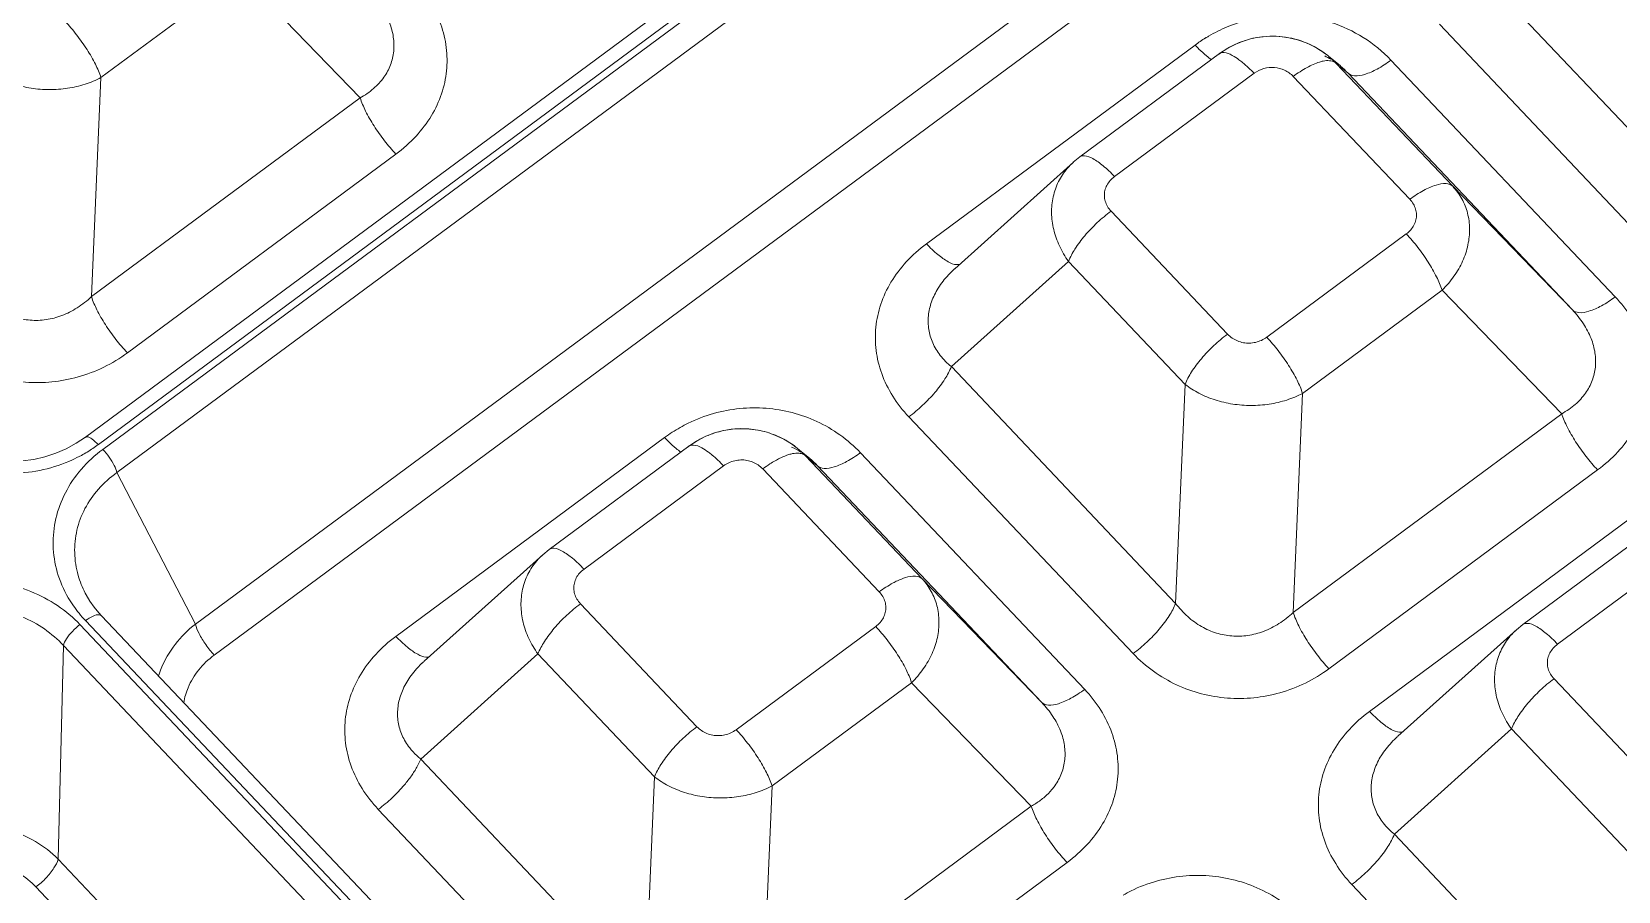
# Model space of a CAD drawing. Header units: millimetres. Extents: x 5536 to 6151, y 463 to 893.
# Drawn here: x 6061.2 to 6088.17, y 831.19 to 845.8 of the extents above; entities that cross this region are included whole.
import ezdxf

# ---------------------------------------------------------------- set-up
doc = ezdxf.new("R2010")
doc.units = ezdxf.units.MM
doc.header["$LTSCALE"] = 0.2
doc.layers.get('0').update_dxf_attribs({"lineweight": 18})

msp = doc.modelspace()

# ---------------------------------------------------------------- linework, layer by layer
for p, q in [((6093.416, 861.782), (6062.329, 838.78)), ((6062.406, 838.698), (6093.493, 861.7)), ((6062.108, 838.906), (6092.774, 861.596)), ((6093.287, 860.976), (6062.644, 838.303)), ((6063.982, 835.729), (6093.176, 857.33)), ((6064.299, 835.202), (6093.297, 856.658)), ((6064.745, 846.775), (6062.373, 845.02)), ((6066.779, 844.674), (6064.745, 846.775)), ((6085.849, 846.778), (6089.662, 842.754)), ((6085.127, 845.925), (6088.939, 841.9)), ((6080.973, 845.572), (6076.407, 842.194)), ((6081.387, 845.427), (6079.014, 843.672)), ((6083.228, 845.393), (6083.13, 845.467)), ((6083.229, 845.393), (6083.24, 845.384)), ((6083.24, 845.384), (6083.442, 845.218)), ((6085.352, 843.171), (6083.371, 845.261)), ((6088.115, 841.291), (6084.303, 845.316)), ((6062.373, 845.02), (6062.212, 841.295)), ((6081.976, 845.092), (6079.604, 843.337)), ((6084.623, 842.95), (6082.642, 845.04)), ((6083.438, 845.206), (6083.573, 845.095)), ((6087.386, 841.07), (6083.573, 845.095)), ((6066.779, 844.674), (6062.212, 841.295)), ((6067.388, 843.718), (6062.822, 840.34)), ((6079.014, 843.672), (6078.903, 843.581)), ((6078.904, 843.582), (6076.888, 841.77)), ((6085.352, 843.171), (6087.386, 841.07)), ((6079.544, 842.748), (6081.525, 840.657)), ((6082.191, 840.606), (6084.563, 842.361)), ((6078.822, 841.895), (6076.83, 840.105)), ((6078.822, 841.895), (6080.802, 839.804)), ((6085.172, 841.405), (6082.8, 839.65)), ((6085.172, 841.405), (6087.206, 839.305)), ((6076.83, 840.105), (6080.642, 836.08)), ((6080.802, 839.804), (6080.642, 836.08)), ((6082.8, 839.65), (6082.64, 835.926)), ((6082.64, 835.926), (6087.206, 839.305)), ((6076.107, 839.252), (6079.92, 835.227)), ((6071.954, 838.899), (6067.387, 835.52)), ((6074.209, 838.72), (6074.11, 838.793)), ((6072.367, 838.753), (6069.995, 836.998)), ((6074.221, 838.71), (6074.209, 838.72)), ((6074.221, 838.71), (6074.422, 838.544)), ((6076.332, 836.497), (6074.352, 838.588)), ((6074.426, 838.541), (6074.407, 838.556)), ((6074.419, 838.532), (6074.554, 838.421)), ((6079.096, 834.617), (6075.283, 838.642)), ((6063.982, 835.729), (6062.644, 838.303)), ((6072.957, 838.418), (6070.585, 836.663)), ((6075.603, 836.276), (6073.623, 838.367)), ((6078.367, 834.396), (6074.554, 838.421)), ((6087.816, 838.349), (6083.249, 834.97)), ((6083.937, 834.244), (6088.504, 837.623)), ((6088.917, 837.477), (6086.545, 835.722)), ((6069.885, 836.908), (6067.869, 835.097)), ((6069.995, 836.998), (6069.884, 836.908)), ((6089.507, 837.142), (6087.135, 835.387)), ((6076.332, 836.497), (6078.367, 834.396)), ((6062.107, 836.256), (6062.107, 836.255)), ((6062.259, 836.017), (6062.186, 836.12)), ((6070.525, 836.075), (6072.505, 833.984)), ((6062.384, 835.869), (6087.98, 808.848)), ((6062.017, 835.719), (6087.972, 808.318)), ((6088.065, 808.387), (6062.11, 835.787)), ((6073.171, 833.933), (6075.543, 835.688)), ((6086.435, 835.632), (6084.419, 833.821)), ((6086.545, 835.722), (6086.434, 835.631)), ((6061.735, 835.364), (6061.644, 831.733)), ((6087.319, 808.355), (6061.735, 835.364)), ((6069.802, 835.222), (6067.81, 833.431)), ((6069.802, 835.222), (6071.783, 833.131)), ((6073.781, 832.977), (6076.153, 834.732)), ((6076.153, 834.732), (6078.187, 832.631)), ((6087.075, 834.798), (6089.055, 832.708)), ((6086.352, 833.945), (6084.36, 832.155)), ((6086.352, 833.945), (6088.333, 831.855)), ((6067.81, 833.431), (6071.623, 829.406)), ((6071.783, 833.131), (6071.623, 829.406)), ((6073.781, 832.977), (6073.62, 829.252)), ((6067.088, 832.578), (6070.9, 828.553)), ((6073.62, 829.252), (6078.187, 832.631)), ((6084.36, 832.155), (6088.173, 828.13)), ((6085.31, 806.749), (6061.644, 831.733)), ((6074.23, 828.296), (6078.796, 831.675)), ((6084.796, 806.421), (6061.268, 831.259)), ((6087.45, 827.277), (6083.638, 831.302))]:
    msp.add_line(p, q)
for points in [[(6083.13, 845.467), (6082.999, 845.546), (6082.861, 845.611), (6082.716, 845.662), (6082.567, 845.698), (6082.415, 845.719), (6082.261, 845.724), (6082.108, 845.714), (6081.956, 845.688), (6081.807, 845.646), (6081.664, 845.59), (6081.527, 845.519), (6081.387, 845.427)], [(6062.108, 838.906), (6061.953, 838.802), (6061.783, 838.709), (6061.605, 838.633), (6061.421, 838.572), (6061.231, 838.528), (6061.037, 838.501), (6060.842, 838.49), (6060.647, 838.497), (6060.453, 838.521), (6060.264, 838.562), (6060.079, 838.619), (6059.902, 838.692), (6059.733, 838.78), (6059.575, 838.883), (6059.428, 839.001), (6059.309, 839.116)], [(6074.11, 838.793), (6073.98, 838.872), (6073.842, 838.937), (6073.697, 838.989), (6073.548, 839.025), (6073.396, 839.045), (6073.242, 839.051), (6073.088, 839.04), (6072.936, 839.014), (6072.788, 838.973), (6072.644, 838.916), (6072.507, 838.846), (6072.367, 838.754)], [(6062.186, 836.12), (6062.123, 836.226), (6062.107, 836.256)], [(6062.384, 835.869), (6062.339, 835.919), (6062.259, 836.017)]]:
    msp.add_lwpolyline(points)
for centre, radius, start, end in [((6082.506, 843.501), 2.577, 121.7253, 126.4872), ((6082.941, 847.433), 2.708, 223.3973, 225.3913), ((6082.515, 843.486), 2.594, 120.4535, 121.7301), ((6082.296, 844.197), 1.528, 116.0704, 121.5894), ((6082.288, 844.21), 1.513, 121.5836, 127.1681), ((6082.528, 844.099), 1.444, 58.4984, 63.2923), ((6082.294, 844.236), 1.487, 49.2315, 50.51), ((6082.304, 844.247), 1.472, 43.5483, 49.2403), ((6082.551, 844.128), 1.407, 43.3806, 50.5228), ((6078.067, 840.455), 1.767, 131.9593, 133.5252), ((6073.494, 836.815), 2.591, 119.5214, 122.98), ((6060.911, 840.697), 2.384, 303.8105, 306.4913), ((6073.488, 836.825), 2.579, 122.9786, 126.4908), ((6073.922, 840.76), 2.708, 223.3973, 225.3913), ((6073.278, 837.567), 1.482, 51.07, 55.6319), ((6060.88, 840.744), 2.441, 298.3866, 303.8015), ((6073.505, 837.418), 1.453, 58.0692, 65.1893), ((6073.28, 837.569), 1.479, 43.5469, 50.493), ((6073.529, 837.453), 1.41, 43.3748, 50.5115), ((6074.773, 836.849), 1.904, 121.8584, 122.6523), ((6063.685, 837.279), 2.169, 219.0743, 223.451), ((6069.048, 833.781), 1.767, 131.9593, 133.5252), ((6068.625, 834.429), 1.288, 226.6717, 230.7683)]:
    msp.add_arc(centre, radius, start, end)
for points, knots in [([(6109.068, 844.267), (6108.829, 846.207), (6108.059, 850.075), (6106.067, 855.671), (6103.267, 860.987), (6099.71, 865.931), (6095.456, 870.421), (6090.578, 874.38), (6085.16, 877.742), (6079.295, 880.452), (6073.081, 882.464), (6066.623, 883.745), (6060.03, 884.273), (6053.413, 884.041), (6046.884, 883.051), (6040.576, 881.327), (6036.555, 879.701), (6034.622, 878.781)], [0, 0, 0, 0, 13230.204852, 26567.015926, 40060.894135, 53748.911676, 67655.494299, 81787.839476, 96139.152647, 110687.655986, 125399.909521, 140232.502062, 155135.13284, 170053.443041, 184932.457001, 199718.743307, 214202.945581, 214202.945581, 214202.945581, 214202.945581]), ([(6034.681, 878.65), (6036.698, 879.612), (6040.874, 881.292), (6047.413, 883.031), (6054.147, 883.979), (6060.956, 884.12), (6067.72, 883.453), (6074.32, 881.992), (6080.64, 879.759), (6086.565, 876.795), (6091.986, 873.153), (6096.804, 868.897), (6100.931, 864.104), (6104.292, 858.858), (6106.824, 853.256), (6108.219, 848.317), (6108.707, 845.283), (6108.833, 844.238)], [0, 0, 0, 0, 15110.555752, 30347.202588, 45657.869321, 60991.477822, 76294.12151, 91514.383011, 106601.911991, 121510.416948, 136198.767475, 150646.727027, 164854.590661, 178840.509155, 192635.329591, 206286.00108, 213403.311185, 213403.311185, 213403.311185, 213403.311185]), ([(6108.461, 842.489), (6108.342, 844.043), (6107.855, 847.604), (6106.331, 853.053), (6103.792, 858.677), (6100.426, 863.91), (6096.334, 868.638), (6091.645, 872.769), (6086.527, 876.223), (6081.232, 878.933), (6076.044, 880.905), (6071.137, 882.24), (6066.512, 883.073), (6062.027, 883.512), (6057.461, 883.598), (6052.543, 883.288), (6047.054, 882.434), (6041.082, 880.842), (6037.046, 879.23), (6035.036, 878.276)], [0, 0, 0, 0, 11856.998918, 27267.129325, 42867.515249, 58617.938635, 74437.982248, 90270.972605, 106022.512779, 121280.832587, 135418.686165, 148164.692301, 159908.513379, 171122.29924, 182410.171615, 194609.261732, 208564.175585, 224598.605154, 241523.176017, 241523.176017, 241523.176017, 241523.176017]), ([(6108.225, 835.526), (6108.412, 837.362), (6108.528, 841.226), (6107.83, 847.077), (6106.189, 852.945), (6103.658, 858.552), (6100.301, 863.77), (6096.223, 868.483), (6091.547, 872.602), (6086.445, 876.045), (6081.166, 878.748), (6075.993, 880.714), (6071.101, 882.044), (6066.49, 882.875), (6062.018, 883.313), (6057.467, 883.399), (6052.563, 883.09), (6047.091, 882.238), (6041.137, 880.651), (6037.112, 879.044), (6035.107, 878.092)], [0, 0, 0, 0, 13859.603902, 28910.102045, 44075.168964, 59427.452608, 74927.339082, 90495.704952, 106076.828688, 121577.828049, 136593.485856, 150506.594999, 163050.09114, 174607.326792, 185642.871548, 196751.141932, 208755.832404, 222488.040392, 238266.522015, 254927.820591, 254927.820591, 254927.820591, 254927.820591]), ([(6067.688, 846.66), (6067.791, 846.552), (6067.972, 846.321), (6068.161, 845.935), (6068.258, 845.535), (6068.263, 845.132), (6068.176, 844.736), (6068, 844.358), (6067.736, 844.009), (6067.511, 843.809), (6067.388, 843.718)], [0, 0, 0, 0, 15674.24695, 30520.22379, 44646.724846, 58473.6335, 72378.4212, 86724.931954, 101909.697387, 117932.441143, 117932.441143, 117932.441143, 117932.441143]), ([(6066.959, 846.439), (6067.028, 846.366), (6067.151, 846.214), (6067.283, 845.965), (6067.353, 845.714), (6067.36, 845.468), (6067.305, 845.232), (6067.187, 845.013), (6067.009, 844.821), (6066.86, 844.719), (6066.779, 844.674)], [0, 0, 0, 0, 17103.740501, 32807.937879, 47200.653745, 60778.728543, 74072.667448, 87669.109189, 102205.243663, 117918.337985, 117918.337985, 117918.337985, 117918.337985]), ([(6081.2, 845.722), (6081.303, 845.783), (6081.592, 845.927), (6082.099, 846.07), (6082.705, 846.095), (6083.297, 845.978), (6083.847, 845.721), (6084.163, 845.463), (6084.303, 845.316)], [0, 0, 0, 0, 9626.394648, 26037.057093, 42130.195179, 58132.512042, 74303.898856, 90686.395113, 90686.395113, 90686.395113, 90686.395113]), ([(6061.763, 845.976), (6061.832, 845.903), (6061.964, 845.748), (6062.137, 845.504), (6062.277, 845.261), (6062.348, 845.097), (6062.373, 845.02)], [0, 0, 0, 0, 16595.315459, 33571.577434, 49459.832099, 62929.297306, 62929.297306, 62929.297306, 62929.297306]), ([(6081.624, 845.57), (6081.668, 845.591), (6081.847, 845.668), (6082.184, 845.741), (6082.625, 845.708), (6082.977, 845.572), (6083.165, 845.444), (6083.228, 845.393)], [0, 0, 0, 0, 6685.4365, 26591.359658, 46368.982067, 66221.529208, 77315.527429, 77315.527429, 77315.527429, 77315.527429]), ([(6081.039, 845.505), (6081.08, 845.464), (6081.149, 845.402), (6081.222, 845.346), (6081.25, 845.326)], [0, 0, 0, 0, 22371.157773, 35605.243902, 35605.243902, 35605.243902, 35605.243902]), ([(6081.719, 845.324), (6081.683, 845.35), (6081.604, 845.402), (6081.495, 845.453), (6081.423, 845.444), (6081.404, 845.436)], [0, 0, 0, 0, 19580.986436, 40929.700003, 49772.506983, 49772.506983, 49772.506983, 49772.506983]), ([(6081.976, 845.092), (6081.915, 845.157), (6081.832, 845.238), (6081.74, 845.308), (6081.719, 845.324)], [0, 0, 0, 0, 27563.302501, 35609.642646, 35609.642646, 35609.642646, 35609.642646]), ([(6082.642, 845.04), (6082.717, 845.096), (6082.859, 845.19), (6083.035, 845.269), (6083.13, 845.295), (6083.151, 845.3)], [0, 0, 0, 0, 24146.510688, 44204.512066, 49784.319454, 49784.319454, 49784.319454, 49784.319454]), ([(6083.151, 845.3), (6083.186, 845.307), (6083.251, 845.313), (6083.316, 845.298), (6083.341, 845.284)], [0, 0, 0, 0, 19961.463183, 35618.674366, 35618.674366, 35618.674366, 35618.674366]), ([(6084.303, 845.316), (6084.228, 845.26), (6084.085, 845.166), (6083.877, 845.073), (6083.704, 845.034), (6083.602, 845.066), (6083.573, 845.095)], [0, 0, 0, 0, 21911.258862, 40112.218844, 53645.033227, 63171.7884, 63171.7884, 63171.7884, 63171.7884]), ([(6062.373, 845.02), (6062.287, 844.974), (6062.102, 844.898), (6061.806, 844.83), (6061.496, 844.807), (6061.185, 844.831), (6060.887, 844.9), (6060.613, 845.012), (6060.449, 845.116), (6060.375, 845.174)], [0, 0, 0, 0, 14502.018045, 29612.948722, 45065.763213, 60563.253093, 75805.70809, 90519.604555, 104481.688071, 104481.688071, 104481.688071, 104481.688071]), ([(6082.642, 845.04), (6082.601, 845.084), (6082.5, 845.156), (6082.322, 845.202), (6082.138, 845.184), (6082.026, 845.129), (6081.976, 845.092)], [0, 0, 0, 0, 15787.807096, 31318.200708, 46996.716734, 63155.174944, 63155.174944, 63155.174944, 63155.174944]), ([(6067.388, 843.718), (6067.319, 843.791), (6067.188, 843.946), (6067.015, 844.19), (6066.875, 844.433), (6066.804, 844.597), (6066.779, 844.674)], [0, 0, 0, 0, 16611.651767, 33604.545364, 49508.303767, 62990.897871, 62990.897871, 62990.897871, 62990.897871]), ([(6079.604, 843.337), (6079.543, 843.402), (6079.426, 843.514), (6079.256, 843.636), (6079.118, 843.7), (6079.037, 843.687), (6079.015, 843.672)], [0, 0, 0, 0, 23814.397761, 42828.068134, 55994.998436, 63127.919218, 63127.919218, 63127.919218, 63127.919218]), ([(6078.904, 843.581), (6078.867, 843.548), (6078.769, 843.449), (6078.641, 843.255), (6078.55, 842.995), (6078.523, 842.717), (6078.56, 842.431), (6078.659, 842.151), (6078.762, 841.977), (6078.822, 841.895)], [0, 0, 0, 0, 8371.033639, 23648.73148, 38993.66762, 54648.509149, 70793.445348, 87520.018931, 104806.556572, 104806.556572, 104806.556572, 104806.556572]), ([(6079.604, 843.337), (6079.577, 843.316), (6079.527, 843.271), (6079.47, 843.19), (6079.436, 843.101), (6079.426, 843.007), (6079.442, 842.914), (6079.481, 842.825), (6079.521, 842.773), (6079.544, 842.748)], [0, 0, 0, 0, 15926.883785, 31096.668487, 45685.938927, 60006.313772, 74425.52683, 89287.95637, 104825.245483, 104825.245483, 104825.245483, 104825.245483]), ([(6084.623, 842.95), (6084.697, 843.005), (6084.84, 843.099), (6085.048, 843.193), (6085.221, 843.231), (6085.324, 843.199), (6085.352, 843.171)], [0, 0, 0, 0, 21918.180832, 40125.059889, 53662.383114, 63192.361219, 63192.361219, 63192.361219, 63192.361219]), ([(6085.172, 841.405), (6085.246, 841.478), (6085.379, 841.633), (6085.529, 841.893), (6085.62, 842.168), (6085.65, 842.446), (6085.615, 842.715), (6085.517, 842.964), (6085.412, 843.107), (6085.352, 843.171)], [0, 0, 0, 0, 16507.732113, 32484.918267, 47843.70413, 62602.373588, 76884.643026, 90906.684504, 104937.252265, 104937.252265, 104937.252265, 104937.252265]), ([(6084.563, 842.361), (6084.59, 842.382), (6084.64, 842.427), (6084.697, 842.508), (6084.731, 842.597), (6084.741, 842.691), (6084.725, 842.784), (6084.686, 842.873), (6084.646, 842.925), (6084.623, 842.95)], [0, 0, 0, 0, 15941.903202, 31125.99334, 45729.021787, 60062.901066, 74495.711763, 89372.156911, 104924.098033, 104924.098033, 104924.098033, 104924.098033]), ([(6079.544, 842.748), (6079.463, 842.688), (6079.306, 842.557), (6079.1, 842.341), (6078.934, 842.121), (6078.851, 841.969), (6078.822, 841.895)], [0, 0, 0, 0, 17035.431227, 34137.819415, 49905.54799, 63130.687861, 63130.687861, 63130.687861, 63130.687861]), ([(6084.563, 842.361), (6084.632, 842.288), (6084.763, 842.134), (6084.936, 841.889), (6085.076, 841.646), (6085.147, 841.483), (6085.172, 841.405)], [0, 0, 0, 0, 16665.465277, 33713.46257, 49668.869997, 63195.328332, 63195.328332, 63195.328332, 63195.328332]), ([(6076.407, 842.194), (6076.283, 842.102), (6076.059, 841.903), (6075.795, 841.554), (6075.618, 841.175), (6075.532, 840.779), (6075.537, 840.376), (6075.634, 839.976), (6075.823, 839.591), (6076.004, 839.36), (6076.107, 839.252)], [0, 0, 0, 0, 16088.465431, 31286.45877, 45652.588287, 59577.904665, 73429.377637, 87582.532597, 102463.958876, 118125.239555, 118125.239555, 118125.239555, 118125.239555]), ([(6076.407, 842.194), (6076.468, 842.129), (6076.585, 842.016), (6076.754, 841.895), (6076.886, 841.833), (6076.956, 841.841), (6076.974, 841.848)], [0, 0, 0, 0, 24629.729463, 44294.089421, 57911.534881, 63106.441243, 63106.441243, 63106.441243, 63106.441243]), ([(6076.85, 841.736), (6076.826, 841.713), (6076.736, 841.622), (6076.603, 841.453), (6076.486, 841.217), (6076.43, 840.975), (6076.435, 840.735), (6076.505, 840.502), (6076.637, 840.285), (6076.76, 840.161), (6076.83, 840.105)], [0, 0, 0, 0, 6296.589778, 24147.838026, 40474.880413, 55763.664565, 70549.371457, 85460.459953, 101219.657096, 118148.641599, 118148.641599, 118148.641599, 118148.641599]), ([(6007.873, 841.483), (6007.675, 839.536), (6007.567, 835.605), (6008.276, 829.741), (6009.844, 824.01), (6012.244, 818.514), (6015.433, 813.345), (6019.355, 808.591), (6023.942, 804.332), (6029.117, 800.641), (6034.79, 797.578), (6040.866, 795.194), (6047.241, 793.529), (6053.808, 792.611), (6060.456, 792.455), (6067.073, 793.064), (6073.547, 794.426), (6077.718, 795.83), (6079.744, 796.65)], [0, 0, 0, 0, 13127.557086, 26271.787669, 39492.570786, 52844.310567, 66372.574552, 80107.448163, 94066.135326, 108247.986067, 122639.85449, 137213.198705, 151930.239714, 166743.337818, 181600.264062, 196445.8692, 211225.538733, 225889.094371, 225889.094371, 225889.094371, 225889.094371]), ([(6062.212, 841.295), (6062.138, 841.225), (6061.979, 841.1), (6061.716, 840.966), (6061.444, 840.895), (6061.17, 840.885), (6060.902, 840.937), (6060.646, 841.049), (6060.41, 841.221), (6060.276, 841.368), (6060.215, 841.45)], [0, 0, 0, 0, 15932.965326, 31008.132972, 45294.025339, 59181.932956, 73030.889741, 87208.890474, 102128.736253, 117835.180558, 117835.180558, 117835.180558, 117835.180558]), ([(6062.822, 840.34), (6062.753, 840.412), (6062.621, 840.567), (6062.448, 840.812), (6062.308, 841.055), (6062.237, 841.218), (6062.212, 841.295)], [0, 0, 0, 0, 16602.43818, 33585.771832, 49480.471059, 62955.332425, 62955.332425, 62955.332425, 62955.332425]), ([(6088.115, 841.291), (6088.041, 841.236), (6087.898, 841.141), (6087.69, 841.048), (6087.517, 841.009), (6087.414, 841.041), (6087.386, 841.07)], [0, 0, 0, 0, 21931.604932, 40149.635055, 53695.249427, 63231.064252, 63231.064252, 63231.064252, 63231.064252]), ([(6087.816, 838.349), (6087.939, 838.44), (6088.164, 838.639), (6088.428, 838.989), (6088.604, 839.368), (6088.69, 839.763), (6088.686, 840.166), (6088.588, 840.567), (6088.399, 840.952), (6088.218, 841.182), (6088.115, 841.291)], [0, 0, 0, 0, 16126.044717, 31359.537385, 45759.223166, 59717.066167, 73600.893282, 87787.107045, 102703.29322, 118401.155373, 118401.155373, 118401.155373, 118401.155373]), ([(6087.206, 839.305), (6087.288, 839.35), (6087.437, 839.452), (6087.615, 839.644), (6087.733, 839.863), (6087.788, 840.099), (6087.78, 840.345), (6087.71, 840.597), (6087.578, 840.845), (6087.456, 840.997), (6087.386, 841.07)], [0, 0, 0, 0, 15808.49183, 30394.746558, 44045.81714, 57394.044622, 71025.1544, 85475.210448, 101250.293754, 118385.592346, 118385.592346, 118385.592346, 118385.592346]), ([(6081.525, 840.657), (6081.443, 840.597), (6081.287, 840.466), (6081.081, 840.25), (6080.915, 840.031), (6080.831, 839.878), (6080.802, 839.804)], [0, 0, 0, 0, 17043.653539, 34154.377137, 49929.84761, 63161.483419, 63161.483419, 63161.483419, 63161.483419]), ([(6081.525, 840.657), (6081.548, 840.633), (6081.601, 840.588), (6081.693, 840.539), (6081.793, 840.509), (6081.897, 840.501), (6082.002, 840.515), (6082.102, 840.549), (6082.163, 840.585), (6082.191, 840.606)], [0, 0, 0, 0, 14794.659862, 29644.302228, 44559.539528, 59554.096355, 74623.464109, 89748.546037, 104884.601421, 104884.601421, 104884.601421, 104884.601421]), ([(6062.822, 840.34), (6062.696, 840.246), (6062.428, 840.084), (6061.994, 839.918), (6061.544, 839.833), (6061.093, 839.827), (6060.649, 839.901), (6060.223, 840.054), (6059.829, 840.284), (6059.598, 840.485), (6059.492, 840.596)], [0, 0, 0, 0, 15211.906759, 30207.944037, 44873.880153, 59370.000176, 73805.75817, 88293.562915, 103015.68725, 117839.008527, 117839.008527, 117839.008527, 117839.008527]), ([(6082.191, 840.606), (6082.26, 840.533), (6082.391, 840.378), (6082.564, 840.134), (6082.704, 839.891), (6082.775, 839.728), (6082.8, 839.65)], [0, 0, 0, 0, 16660.693488, 33703.754332, 49654.464584, 63176.862658, 63176.862658, 63176.862658, 63176.862658]), ([(6076.107, 839.252), (6076.189, 839.312), (6076.345, 839.444), (6076.551, 839.659), (6076.717, 839.879), (6076.801, 840.031), (6076.83, 840.105)], [0, 0, 0, 0, 17030.873068, 34128.685181, 49892.19479, 63113.796035, 63113.796035, 63113.796035, 63113.796035]), ([(6080.802, 839.804), (6080.876, 839.746), (6081.04, 839.643), (6081.314, 839.531), (6081.613, 839.461), (6081.923, 839.438), (6082.233, 839.46), (6082.529, 839.529), (6082.714, 839.605), (6082.8, 839.65)], [0, 0, 0, 0, 14020.21853, 28790.695552, 44092.046991, 59649.043438, 75160.743075, 90329.481084, 104882.388053, 104882.388053, 104882.388053, 104882.388053]), ([(6075.283, 838.642), (6075.178, 838.753), (6074.946, 838.955), (6074.552, 839.185), (6074.126, 839.337), (6073.682, 839.411), (6073.231, 839.406), (6072.781, 839.32), (6072.445, 839.192), (6072.262, 839.096), (6072.217, 839.07)], [0, 0, 0, 0, 16298.34088, 32434.044895, 48320.129209, 64150.332209, 80051.021969, 96139.197976, 112596.938249, 118103.907502, 118103.907502, 118103.907502, 118103.907502]), ([(6087.816, 838.349), (6087.747, 838.422), (6087.615, 838.577), (6087.442, 838.821), (6087.302, 839.064), (6087.231, 839.227), (6087.206, 839.305)], [0, 0, 0, 0, 16677.112809, 33736.838591, 49703.030603, 63238.489533, 63238.489533, 63238.489533, 63238.489533]), ([(6074.114, 838.79), (6074.029, 838.849), (6073.844, 838.948), (6073.543, 839.036), (6073.229, 839.061), (6072.916, 839.019), (6072.618, 838.915), (6072.438, 838.805), (6072.354, 838.742)], [0, 0, 0, 0, 15044.589676, 30092.56755, 45161.415175, 60264.620644, 75410.566471, 90590.511351, 90590.511351, 90590.511351, 90590.511351]), ([(6059.283, 838.808), (6059.327, 838.774), (6059.509, 838.642), (6059.864, 838.456), (6060.362, 838.314), (6060.881, 838.275), (6061.399, 838.338), (6061.784, 838.467), (6061.99, 838.57), (6062.04, 838.597)], [0, 0, 0, 0, 5989.883241, 24231.689986, 42655.081331, 61218.92616, 79799.894359, 98389.996966, 104500.588607, 104500.588607, 104500.588607, 104500.588607]), ([(6062.109, 838.903), (6062.117, 838.908), (6062.158, 838.922), (6062.239, 838.863), (6062.296, 838.815), (6062.329, 838.78)], [0, 0, 0, 0, 5460.595399, 22737.364159, 49625.607225, 49625.607225, 49625.607225, 49625.607225]), ([(6072.02, 838.832), (6072.061, 838.791), (6072.129, 838.728), (6072.203, 838.672), (6072.231, 838.653)], [0, 0, 0, 0, 22346.262825, 35565.621895, 35565.621895, 35565.621895, 35565.621895]), ([(6072.7, 838.65), (6072.663, 838.677), (6072.585, 838.729), (6072.475, 838.779), (6072.402, 838.77), (6072.383, 838.762)], [0, 0, 0, 0, 19461.484413, 40679.907589, 49714.668072, 49714.668072, 49714.668072, 49714.668072]), ([(6062.406, 838.698), (6062.272, 838.599), (6062.028, 838.376), (6061.754, 837.973), (6061.589, 837.529), (6061.541, 837.065), (6061.614, 836.601), (6061.781, 836.213), (6061.933, 835.995), (6062.001, 835.912)], [0, 0, 0, 0, 16552.139997, 32471.398984, 47880.340729, 63057.906902, 78276.4035, 93899.219994, 104529.061564, 104529.061564, 104529.061564, 104529.061564]), ([(6062.644, 838.303), (6062.636, 838.345), (6062.597, 838.437), (6062.516, 838.569), (6062.445, 838.657), (6062.406, 838.698)], [0, 0, 0, 0, 13734.726449, 31388.149599, 49629.749292, 49629.749292, 49629.749292, 49629.749292]), ([(6072.957, 838.418), (6072.895, 838.483), (6072.812, 838.564), (6072.721, 838.635), (6072.7, 838.65)], [0, 0, 0, 0, 27532.634223, 35570.021627, 35570.021627, 35570.021627, 35570.021627]), ([(6073.623, 838.367), (6073.599, 838.392), (6073.546, 838.437), (6073.455, 838.486), (6073.355, 838.515), (6073.25, 838.523), (6073.146, 838.509), (6073.046, 838.475), (6072.985, 838.439), (6072.957, 838.418)], [0, 0, 0, 0, 14775.020819, 29604.951173, 44500.38938, 59475.041822, 74524.405884, 89629.410164, 104745.373332, 104745.373332, 104745.373332, 104745.373332]), ([(6073.768, 838.466), (6073.797, 838.484), (6073.851, 838.515), (6073.906, 838.544), (6073.931, 838.555)], [0, 0, 0, 0, 19675.461199, 35577.028154, 35577.028154, 35577.028154, 35577.028154]), ([(6073.931, 838.555), (6073.976, 838.576), (6074.042, 838.603), (6074.111, 838.622), (6074.132, 838.626)], [0, 0, 0, 0, 24810.389684, 35577.944892, 35577.944892, 35577.944892, 35577.944892]), ([(6074.132, 838.626), (6074.167, 838.634), (6074.232, 838.64), (6074.297, 838.624), (6074.322, 838.61)], [0, 0, 0, 0, 19939.259187, 35579.054193, 35579.054193, 35579.054193, 35579.054193]), ([(6075.283, 838.642), (6075.208, 838.587), (6075.066, 838.493), (6074.858, 838.399), (6074.685, 838.361), (6074.582, 838.392), (6074.554, 838.421)], [0, 0, 0, 0, 21886.902, 40067.629528, 53585.400641, 63101.565728, 63101.565728, 63101.565728, 63101.565728]), ([(6062.644, 838.303), (6062.53, 838.222), (6062.323, 838.038), (6062.089, 837.702), (6061.949, 837.33), (6061.91, 836.939), (6061.968, 836.573), (6062.057, 836.351), (6062.107, 836.256)], [0, 0, 0, 0, 16427.723284, 32192.572592, 47463.167051, 62554.619877, 77782.555102, 90419.733784, 90419.733784, 90419.733784, 90419.733784]), ([(6069.884, 836.908), (6069.847, 836.875), (6069.75, 836.775), (6069.622, 836.581), (6069.531, 836.322), (6069.503, 836.043), (6069.54, 835.757), (6069.639, 835.477), (6069.742, 835.304), (6069.802, 835.222)], [0, 0, 0, 0, 8361.527304, 23621.875431, 38949.385501, 54586.449017, 70713.050646, 87420.629144, 104687.53578, 104687.53578, 104687.53578, 104687.53578]), ([(6070.585, 836.663), (6070.523, 836.728), (6070.407, 836.84), (6070.236, 836.962), (6070.099, 837.027), (6070.017, 837.013), (6069.995, 836.998)], [0, 0, 0, 0, 23787.909833, 42780.431943, 55932.717127, 63057.704196, 63057.704196, 63057.704196, 63057.704196]), ([(6070.585, 836.663), (6070.557, 836.643), (6070.507, 836.598), (6070.451, 836.516), (6070.417, 836.427), (6070.407, 836.333), (6070.422, 836.24), (6070.462, 836.151), (6070.502, 836.099), (6070.525, 836.075)], [0, 0, 0, 0, 15908.79999, 31061.360518, 45634.065937, 59938.181043, 74341.022151, 89186.57651, 104706.224195, 104706.224195, 104706.224195, 104706.224195]), ([(6062.017, 835.719), (6061.902, 835.84), (6061.642, 836.059), (6061.188, 836.297), (6060.69, 836.439), (6060.171, 836.478), (6059.652, 836.414), (6059.159, 836.249), (6058.86, 836.074), (6058.723, 835.973)], [0, 0, 0, 0, 14595.773566, 29409.299977, 44370.284825, 59445.32698, 74534.274422, 89630.639591, 104519.151457, 104519.151457, 104519.151457, 104519.151457]), ([(6075.603, 836.276), (6075.678, 836.331), (6075.779, 836.398), (6075.887, 836.453), (6075.912, 836.464)], [0, 0, 0, 0, 27399.775876, 35593.89334, 35593.89334, 35593.89334, 35593.89334]), ([(6075.912, 836.464), (6075.957, 836.485), (6076.056, 836.525), (6076.202, 836.557), (6076.304, 836.526), (6076.332, 836.497)], [0, 0, 0, 0, 16714.439135, 36102.821995, 49751.817526, 49751.817526, 49751.817526, 49751.817526]), ([(6076.153, 834.732), (6076.226, 834.804), (6076.359, 834.959), (6076.509, 835.22), (6076.601, 835.495), (6076.63, 835.773), (6076.596, 836.042), (6076.497, 836.29), (6076.393, 836.433), (6076.332, 836.497)], [0, 0, 0, 0, 16489.012843, 32448.081349, 47789.45081, 62531.384387, 76797.458157, 90803.59906, 104818.256584, 104818.256584, 104818.256584, 104818.256584]), ([(6070.525, 836.075), (6070.443, 836.014), (6070.287, 835.883), (6070.081, 835.668), (6069.915, 835.448), (6069.831, 835.295), (6069.802, 835.222)], [0, 0, 0, 0, 17016.486985, 34099.856471, 49850.050554, 63060.483414, 63060.483414, 63060.483414, 63060.483414]), ([(6075.543, 835.688), (6075.571, 835.708), (6075.621, 835.753), (6075.677, 835.834), (6075.711, 835.924), (6075.721, 836.017), (6075.706, 836.111), (6075.666, 836.2), (6075.626, 836.252), (6075.603, 836.276)], [0, 0, 0, 0, 15923.821968, 31090.690386, 45677.156169, 59994.778021, 74411.219099, 89270.791455, 104805.093659, 104805.093659, 104805.093659, 104805.093659]), ([(6079.92, 835.227), (6080.001, 835.287), (6080.158, 835.419), (6080.364, 835.634), (6080.53, 835.854), (6080.614, 836.006), (6080.642, 836.08)], [0, 0, 0, 0, 17047.0444, 34160.954162, 49939.195472, 63173.104461, 63173.104461, 63173.104461, 63173.104461]), ([(6080.642, 836.08), (6080.703, 835.999), (6080.837, 835.851), (6081.074, 835.679), (6081.33, 835.567), (6081.598, 835.516), (6081.872, 835.526), (6082.144, 835.597), (6082.407, 835.73), (6082.565, 835.855), (6082.64, 835.926)], [0, 0, 0, 0, 15801.022624, 30771.535198, 45005.258461, 58909.345613, 72849.561472, 87189.899853, 102330.527429, 118290.863411, 118290.863411, 118290.863411, 118290.863411]), ([(6061.735, 835.364), (6061.639, 835.469), (6061.42, 835.659), (6061.038, 835.865), (6060.618, 835.988), (6060.181, 836.021), (6059.744, 835.964), (6059.328, 835.819), (6059.076, 835.666), (6058.961, 835.578)], [0, 0, 0, 0, 14723.046274, 29550.617672, 44449.861692, 59428.953533, 74448.932167, 89541.0935, 104522.819359, 104522.819359, 104522.819359, 104522.819359]), ([(6062.383, 835.869), (6062.372, 835.879), (6062.322, 835.899), (6062.222, 835.86), (6062.15, 835.817), (6062.11, 835.787)], [0, 0, 0, 0, 7535.89376, 24821.822398, 49635.365884, 49635.365884, 49635.365884, 49635.365884]), ([(6083.249, 834.97), (6083.18, 835.043), (6083.049, 835.198), (6082.876, 835.442), (6082.736, 835.685), (6082.665, 835.848), (6082.64, 835.926)], [0, 0, 0, 0, 16667.575757, 33717.676809, 49674.976049, 63202.96, 63202.96, 63202.96, 63202.96]), ([(6061.735, 835.364), (6061.745, 835.404), (6061.79, 835.491), (6061.887, 835.61), (6061.971, 835.685), (6062.017, 835.719)], [0, 0, 0, 0, 13456.503181, 31020.090722, 49632.240685, 49632.240685, 49632.240685, 49632.240685]), ([(6063.352, 834.847), (6063.365, 834.89), (6063.434, 835.08), (6063.621, 835.4), (6063.852, 835.628), (6063.982, 835.729)], [0, 0, 0, 0, 6084.991804, 27427.625617, 49647.248219, 49647.248219, 49647.248219, 49647.248219]), ([(6064.299, 835.202), (6064.247, 835.257), (6064.152, 835.374), (6064.044, 835.551), (6063.993, 835.673), (6063.982, 835.729)], [0, 0, 0, 0, 18248.369371, 35909.881418, 49651.671524, 49651.671524, 49651.671524, 49651.671524]), ([(6075.543, 835.688), (6075.612, 835.615), (6075.744, 835.46), (6075.917, 835.216), (6076.057, 834.973), (6076.128, 834.809), (6076.153, 834.732)], [0, 0, 0, 0, 16646.954317, 33676.015754, 49613.700913, 63125.134895, 63125.134895, 63125.134895, 63125.134895]), ([(6086.434, 835.632), (6086.397, 835.599), (6086.3, 835.499), (6086.172, 835.305), (6086.081, 835.045), (6086.053, 834.767), (6086.09, 834.481), (6086.189, 834.201), (6086.292, 834.028), (6086.352, 833.945)], [0, 0, 0, 0, 8386.243466, 23691.700252, 39064.517507, 54747.803231, 70922.074111, 87679.039194, 104996.985754, 104996.985754, 104996.985754, 104996.985754]), ([(6087.135, 835.387), (6087.073, 835.452), (6086.957, 835.564), (6086.786, 835.686), (6086.649, 835.751), (6086.567, 835.737), (6086.545, 835.722)], [0, 0, 0, 0, 23858.580708, 42907.527214, 56098.886171, 63245.040687, 63245.040687, 63245.040687, 63245.040687]), ([(6067.387, 835.52), (6067.264, 835.429), (6067.039, 835.229), (6066.775, 834.88), (6066.599, 834.501), (6066.512, 834.106), (6066.517, 833.703), (6066.614, 833.302), (6066.804, 832.917), (6066.985, 832.687), (6067.088, 832.578)], [0, 0, 0, 0, 16070.571668, 31251.661639, 45601.812988, 59511.641481, 73347.708699, 87485.122366, 102349.997364, 117993.859401, 117993.859401, 117993.859401, 117993.859401]), ([(6067.387, 835.52), (6067.449, 835.455), (6067.565, 835.343), (6067.735, 835.221), (6067.867, 835.16), (6067.937, 835.168), (6067.955, 835.174)], [0, 0, 0, 0, 24602.32983, 44244.813943, 57847.110522, 63036.237752, 63036.237752, 63036.237752, 63036.237752]), ([(6087.135, 835.387), (6087.107, 835.367), (6087.057, 835.321), (6087.001, 835.24), (6086.967, 835.151), (6086.957, 835.057), (6086.972, 834.964), (6087.012, 834.875), (6087.052, 834.823), (6087.075, 834.798)], [0, 0, 0, 0, 15955.81699, 31153.159518, 45768.933233, 60115.322841, 74560.730229, 89450.159258, 105015.67384, 105015.67384, 105015.67384, 105015.67384]), ([(6063.781, 834.393), (6063.796, 834.48), (6063.855, 834.679), (6064.026, 834.963), (6064.201, 835.13), (6064.299, 835.202)], [0, 0, 0, 0, 13389.466001, 31167.763607, 49651.814448, 49651.814448, 49651.814448, 49651.814448]), ([(6067.831, 835.062), (6067.807, 835.039), (6067.717, 834.949), (6067.584, 834.779), (6067.467, 834.543), (6067.41, 834.302), (6067.416, 834.061), (6067.485, 833.828), (6067.601, 833.638), (6067.698, 833.532), (6067.741, 833.492)], [0, 0, 0, 0, 6613.228773, 25362.169538, 42510.256114, 58567.87316, 74097.114523, 89758.042588, 106309.728478, 118017.260304, 118017.260304, 118017.260304, 118017.260304]), ([(6079.92, 835.227), (6080.025, 835.116), (6080.257, 834.914), (6080.651, 834.684), (6081.077, 834.532), (6081.521, 834.458), (6081.972, 834.463), (6082.422, 834.549), (6082.856, 834.714), (6083.123, 834.877), (6083.249, 834.97)], [0, 0, 0, 0, 14917.560417, 29686.262411, 44226.492256, 58715.575002, 73269.172934, 87994.373453, 103057.829086, 118289.486477, 118289.486477, 118289.486477, 118289.486477]), ([(6087.075, 834.798), (6086.993, 834.738), (6086.837, 834.607), (6086.631, 834.391), (6086.465, 834.172), (6086.381, 834.019), (6086.352, 833.945)], [0, 0, 0, 0, 17067.04046, 34201.162119, 49998.147705, 63247.826815, 63247.826815, 63247.826815, 63247.826815]), ([(6009.076, 834.46), (6009.324, 832.446), (6010.141, 828.432), (6012.287, 822.644), (6015.315, 817.176), (6019.164, 812.135), (6023.76, 807.615), (6029.014, 803.7), (6034.826, 800.462), (6041.086, 797.962), (6047.676, 796.246), (6054.471, 795.345), (6061.345, 795.277), (6068.017, 796.025), (6072.322, 797.034), (6074.358, 797.638)], [0, 0, 0, 0, 13318.111137, 26751.914543, 40357.154746, 54174.443117, 68227.584312, 82520.931532, 97041.802749, 111760.749273, 126634.621657, 141610.450302, 156628.202443, 171625.488965, 185564.625875, 185564.625875, 185564.625875, 185564.625875]), ([(6079.096, 834.617), (6079.021, 834.562), (6078.879, 834.468), (6078.67, 834.374), (6078.498, 834.336), (6078.395, 834.367), (6078.367, 834.396)], [0, 0, 0, 0, 21907.261919, 40105.070925, 53635.650317, 63160.88086, 63160.88086, 63160.88086, 63160.88086]), ([(6078.796, 831.675), (6078.92, 831.767), (6079.144, 831.966), (6079.408, 832.315), (6079.585, 832.694), (6079.671, 833.09), (6079.666, 833.493), (6079.569, 833.893), (6079.379, 834.278), (6079.198, 834.509), (6079.096, 834.617)], [0, 0, 0, 0, 16108.158067, 31324.754083, 45708.468057, 59650.829329, 73519.256812, 87689.735541, 102589.377014, 118269.827447, 118269.827447, 118269.827447, 118269.827447]), ([(6008.935, 834.441), (6009.05, 833.524), (6009.465, 830.947), (6010.612, 826.622), (6012.717, 821.52), (6015.684, 816.45), (6019.478, 811.643), (6024.035, 807.261), (6029.274, 803.427), (6035.082, 800.248), (6041.328, 797.798), (6047.887, 796.125), (6054.643, 795.255), (6061.473, 795.206), (6068.243, 795.976), (6072.655, 797.03), (6074.809, 797.687)], [0, 0, 0, 0, 6449.194997, 18202.704763, 31140.65271, 44851.238716, 59064.142531, 73742.2509, 88840.293917, 104242.039161, 119823.080497, 135540.806701, 151367.170835, 167243.23423, 183095.799595, 198810.42317, 198810.42317, 198810.42317, 198810.42317]), ([(6078.539, 832.915), (6078.557, 832.936), (6078.623, 833.022), (6078.713, 833.189), (6078.768, 833.425), (6078.761, 833.672), (6078.691, 833.923), (6078.559, 834.171), (6078.436, 834.323), (6078.367, 834.396)], [0, 0, 0, 0, 5371.942877, 20808.947447, 35903.488753, 51317.921109, 67658.440347, 85497.336699, 104874.40176, 104874.40176, 104874.40176, 104874.40176]), ([(6083.638, 831.302), (6083.535, 831.41), (6083.354, 831.641), (6083.164, 832.026), (6083.067, 832.427), (6083.062, 832.83), (6083.149, 833.226), (6083.326, 833.604), (6083.59, 833.954), (6083.814, 834.153), (6083.937, 834.244)], [0, 0, 0, 0, 15705.701458, 30612.530668, 44793.004751, 58672.023425, 72627.699551, 87026.038485, 102263.434833, 118350.219674, 118350.219674, 118350.219674, 118350.219674]), ([(6084.308, 833.938), (6084.246, 833.973), (6084.114, 834.067), (6083.999, 834.179), (6083.937, 834.244)], [0, 0, 0, 0, 15827.459166, 35651.257552, 35651.257552, 35651.257552, 35651.257552]), ([(6072.505, 833.984), (6072.424, 833.923), (6072.267, 833.792), (6072.061, 833.577), (6071.895, 833.357), (6071.812, 833.204), (6071.783, 833.131)], [0, 0, 0, 0, 17024.714903, 34116.425341, 49874.366365, 63091.299394, 63091.299394, 63091.299394, 63091.299394]), ([(6072.505, 833.984), (6072.529, 833.959), (6072.582, 833.914), (6072.673, 833.865), (6072.773, 833.836), (6072.878, 833.828), (6072.982, 833.841), (6073.082, 833.876), (6073.143, 833.912), (6073.171, 833.933)], [0, 0, 0, 0, 14777.876697, 29610.673542, 44508.990902, 59486.537794, 74538.81076, 89646.734714, 104765.619668, 104765.619668, 104765.619668, 104765.619668]), ([(6073.171, 833.933), (6073.24, 833.86), (6073.372, 833.705), (6073.545, 833.461), (6073.685, 833.218), (6073.756, 833.054), (6073.781, 832.977)], [0, 0, 0, 0, 16642.185673, 33666.313936, 49599.305066, 63106.681553, 63106.681553, 63106.681553, 63106.681553]), ([(6084.505, 833.898), (6084.487, 833.891), (6084.417, 833.883), (6084.351, 833.914), (6084.308, 833.938)], [0, 0, 0, 0, 9845.601733, 35653.826313, 35653.826313, 35653.826313, 35653.826313]), ([(6084.36, 832.155), (6084.291, 832.212), (6084.167, 832.335), (6084.035, 832.552), (6083.966, 832.785), (6083.96, 833.026), (6084.017, 833.267), (6084.134, 833.503), (6084.277, 833.685), (6084.38, 833.786), (6084.416, 833.819)], [0, 0, 0, 0, 16548.428619, 31938.832063, 46505.818181, 60950.917486, 75885.874071, 91835.931977, 109280.103659, 118370.114222, 118370.114222, 118370.114222, 118370.114222]), ([(6067.088, 832.578), (6067.169, 832.639), (6067.326, 832.77), (6067.511, 832.964), (6067.613, 833.095), (6067.65, 833.147)], [0, 0, 0, 0, 18858.78644, 37791.696444, 49686.997676, 49686.997676, 49686.997676, 49686.997676]), ([(6067.65, 833.147), (6067.668, 833.171), (6067.7, 833.22), (6067.731, 833.27), (6067.744, 833.294)], [0, 0, 0, 0, 18294.407783, 35551.865532, 35551.865532, 35551.865532, 35551.865532]), ([(6071.783, 833.131), (6071.857, 833.073), (6072.021, 832.969), (6072.295, 832.857), (6072.593, 832.788), (6072.904, 832.764), (6073.214, 832.787), (6073.51, 832.855), (6073.695, 832.931), (6073.781, 832.977)], [0, 0, 0, 0, 14004.315519, 28758.038517, 44042.033765, 59581.384047, 75075.488892, 90227.021136, 104763.420867, 104763.420867, 104763.420867, 104763.420867]), ([(6078.346, 832.734), (6078.37, 832.752), (6078.439, 832.807), (6078.501, 832.87), (6078.539, 832.915)], [0, 0, 0, 0, 12188.716021, 35619.331383, 35619.331383, 35619.331383, 35619.331383]), ([(6078.796, 831.675), (6078.727, 831.748), (6078.596, 831.903), (6078.423, 832.147), (6078.283, 832.39), (6078.212, 832.554), (6078.187, 832.631)], [0, 0, 0, 0, 16658.609387, 33699.407239, 49647.884598, 63168.325804, 63168.325804, 63168.325804, 63168.325804]), ([(6061.644, 831.733), (6061.53, 831.847), (6061.268, 832.05), (6060.81, 832.252), (6060.309, 832.347), (6059.796, 832.33), (6059.304, 832.201), (6059.005, 832.042), (6058.87, 831.947)], [0, 0, 0, 0, 14571.649745, 29566.921743, 44840.33108, 60209.53182, 75472.019144, 90426.738141, 90426.738141, 90426.738141, 90426.738141]), ([(6084.36, 832.155), (6084.331, 832.082), (6084.248, 831.929), (6084.082, 831.709), (6083.875, 831.494), (6083.719, 831.362), (6083.638, 831.302)], [0, 0, 0, 0, 13246.087493, 29038.854506, 46168.505657, 63231.206384, 63231.206384, 63231.206384, 63231.206384]), ([(6061.268, 831.259), (6061.184, 831.348), (6060.988, 831.507), (6060.644, 831.665), (6060.267, 831.739), (6059.882, 831.723), (6059.512, 831.62), (6059.288, 831.495), (6059.187, 831.42)], [0, 0, 0, 0, 14682.260206, 29676.351809, 44884.381389, 60174.579127, 75405.961013, 90431.029558, 90431.029558, 90431.029558, 90431.029558]), ([(6061.644, 831.733), (6061.632, 831.679), (6061.57, 831.563), (6061.442, 831.405), (6061.33, 831.305), (6061.268, 831.259)], [0, 0, 0, 0, 13460.450678, 31027.536343, 49640.606371, 49640.606371, 49640.606371, 49640.606371]), ([(6082.814, 830.692), (6082.708, 830.804), (6082.477, 831.005), (6082.082, 831.235), (6081.657, 831.387), (6081.213, 831.461), (6080.761, 831.456), (6080.312, 831.371), (6079.976, 831.242), (6079.793, 831.146), (6079.748, 831.12)], [0, 0, 0, 0, 16328.624143, 32494.309229, 48409.910806, 64269.527239, 80199.761401, 96317.830169, 112806.149876, 118323.351395, 118323.351395, 118323.351395, 118323.351395])]:
    msp.add_open_spline(points, degree=3, knots=knots)
for points in [[(6081.404, 845.436), (6081.398, 845.434), (6081.392, 845.431), (6081.387, 845.427)], [(6083.341, 845.284), (6083.352, 845.278), (6083.363, 845.27), (6083.371, 845.261)], [(6072.383, 838.762), (6072.378, 838.759), (6072.372, 838.757), (6072.367, 838.753)], [(6074.322, 838.61), (6074.333, 838.604), (6074.343, 838.597), (6074.352, 838.588)], [(6073.623, 838.367), (6073.663, 838.396), (6073.704, 838.425), (6073.746, 838.452)], [(6067.744, 833.294), (6067.769, 833.338), (6067.792, 833.384), (6067.81, 833.431)], [(6078.187, 832.631), (6078.242, 832.662), (6078.296, 832.696), (6078.346, 832.734)]]:
    msp.add_open_spline(points, degree=3)

doc.saveas('drawing.dxf')
